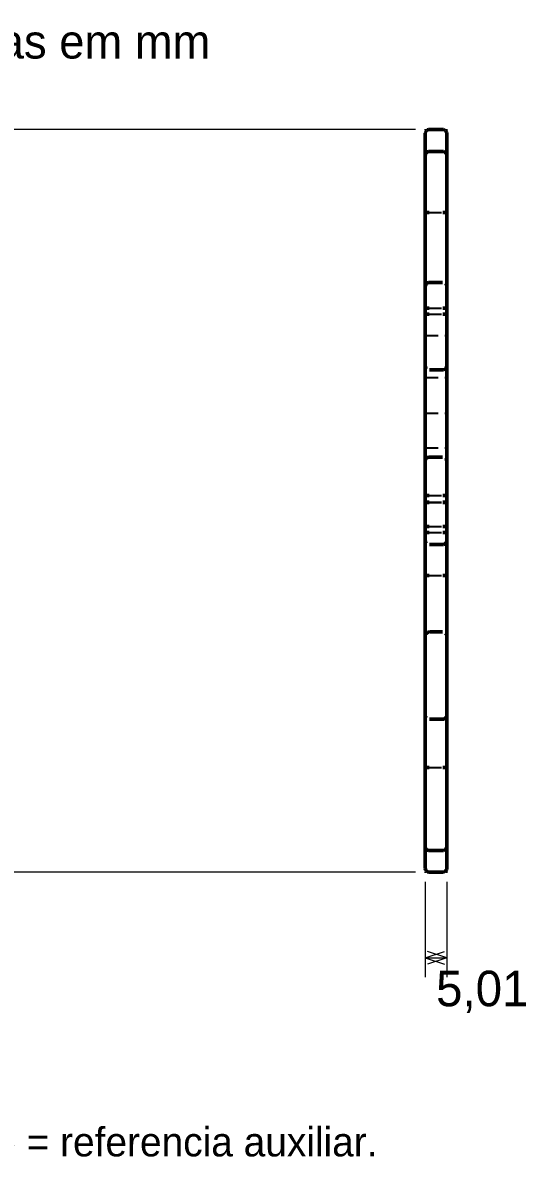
# Model space of a CAD drawing. Header units: millimetres. Extents: x 14 to 301, y 5 to 281.
# Drawn here: x 186.3 to 301.5, y 5 to 266.5 of the extents above; entities that cross this region are included whole.
import ezdxf

# ---------------------------------------------------------------- set-up
doc = ezdxf.new("R2010")
doc.units = ezdxf.units.MM
doc.linetypes.add('DOTTED', pattern=[1, 0, -1])
doc.linetypes.add('HIDDEN', pattern=[4.5, 3, -1.5])
for name, color, linetype, lineweight in [('HIDDEN', 8, 'HIDDEN', 25), ('REFERENCE', 8, 'DOTTED', 13), ('TEXT', 7, 'CONTINUOUS', 18), ('THIN', 7, 'CONTINUOUS', 18), ('VISIBLE', 7, 'CONTINUOUS', 50)]:
    doc.layers.add(name, color=color, linetype=linetype, lineweight=lineweight)

msp = doc.modelspace()

# ---------------------------------------------------------------- linework, layer by layer
at = {"layer": 'HIDDEN'}
for p, q in [((278.5, 236.57), (278.42, 236.41)), ((278.5, 236.57), (278.42, 236.41)), ((278.5, 236.57), (278.42, 236.41)), ((278.5, 236.57), (278.42, 236.41)), ((278.6, 236.71), (278.5, 236.57)), ((278.6, 236.71), (278.5, 236.57)), ((278.6, 236.71), (278.5, 236.57)), ((278.6, 236.71), (278.5, 236.57)), ((278.72, 236.83), (278.6, 236.71)), ((278.72, 236.83), (278.6, 236.71)), ((278.72, 236.83), (278.6, 236.71)), ((278.72, 236.83), (278.6, 236.71)), ((279.36, 237.07), (279.19, 237.05)), ((279.36, 237.07), (279.19, 237.05)), ((279.36, 237.07), (279.19, 237.05)), ((279.36, 237.07), (282.36, 237.07)), ((279.36, 237.07), (282.36, 237.07)), ((279.36, 237.07), (282.36, 237.07)), ((279.36, 237.07), (282.36, 237.07)), ((279.36, 237.07), (282.36, 237.07)), ((279.36, 237.07), (282.36, 237.07)), ((279.36, 237.07), (282.36, 237.07)), ((282.54, 237.05), (282.36, 237.07)), ((282.54, 237.05), (282.36, 237.07)), ((282.54, 237.05), (282.36, 237.07)), ((283.01, 236.83), (283.13, 236.71)), ((283.01, 236.83), (283.13, 236.71)), ((283.01, 236.83), (283.13, 236.71)), ((283.01, 236.83), (283.13, 236.71)), ((283.13, 236.71), (283.23, 236.57)), ((283.13, 236.71), (283.23, 236.57)), ((283.13, 236.71), (283.23, 236.57)), ((283.13, 236.71), (283.23, 236.57)), ((283.23, 236.57), (283.3, 236.41)), ((283.23, 236.57), (283.3, 236.41)), ((283.23, 236.57), (283.3, 236.41)), ((283.23, 236.57), (283.3, 236.41)), ((283.36, 208.4), (283.36, 227.36)), ((283.37, 86.81), (283.37, 227.36)), ((278.36, 223.08), (278.36, 213.62)), ((279.08, 223.08), (282.66, 223.08)), ((283.37, 223.08), (283.37, 210.5)), ((278.36, 213.62), (278.36, 208.69)), ((283.37, 210.5), (283.37, 199.81)), ((278.36, 208.69), (278.36, 208.15)), ((278.36, 208.15), (278.36, 204.21)), ((278.6, 206.71), (278.5, 206.57)), ((278.72, 206.83), (278.6, 206.71)), ((279.36, 207.07), (282.36, 207.07)), ((283.01, 206.83), (283.13, 206.71)), ((283.13, 206.71), (283.23, 206.57)), ((283.36, 189.49), (283.36, 208.4)), ((278.37, 204.1), (278.37, 200.87)), ((278.5, 206.57), (278.42, 206.41)), ((283.23, 206.57), (283.3, 206.41)), ((278.37, 198.15), (278.37, 201.17)), ((278.37, 200.87), (278.37, 199.81)), ((279.09, 201.17), (282.66, 201.17)), ((279.09, 199.81), (282.66, 199.81)), ((283.37, 188.2), (283.37, 201.17)), ((278.37, 197.14), (278.37, 198.15)), ((278.37, 196.24), (278.37, 197.14)), ((278.37, 190.63), (278.37, 196.24)), ((278.36, 194.9), (283.37, 194.9)), ((278.37, 186.34), (278.37, 190.63)), ((283.36, 178.15), (283.36, 189.49)), ((278.37, 179.23), (278.37, 186.34)), ((278.5, 187.57), (278.42, 187.72)), ((278.6, 187.42), (278.5, 187.57)), ((278.72, 187.3), (278.6, 187.42)), ((279.36, 187.07), (282.36, 187.07)), ((283.01, 187.3), (283.13, 187.42)), ((283.13, 187.42), (283.23, 187.57)), ((283.23, 187.57), (283.3, 187.72)), ((283.37, 177.17), (283.37, 188.2)), ((278.36, 185.28), (283.37, 185.28)), ((278.36, 177.17), (278.36, 179.12)), ((283.36, 164.28), (283.36, 178.15)), ((278.36, 177.17), (283.37, 177.17)), ((278.36, 177.17), (278.36, 169.06)), ((283.37, 177.17), (283.37, 162.39)), ((278.36, 169.23), (283.37, 169.23)), ((278.36, 169.06), (278.36, 160.27)), ((278.5, 166.57), (278.42, 166.41)), ((278.6, 166.71), (278.5, 166.57)), ((278.72, 166.83), (278.6, 166.71)), ((279.36, 167.07), (282.36, 167.07)), ((283.01, 166.83), (283.13, 166.71)), ((283.13, 166.71), (283.23, 166.57)), ((283.23, 166.57), (283.3, 166.41)), ((283.36, 152.93), (283.36, 164.28)), ((283.37, 162.39), (283.37, 152.84)), ((278.36, 160.27), (278.36, 149.83)), ((278.36, 151.4), (278.36, 158.27)), ((279.08, 158.27), (282.66, 158.27)), ((283.37, 148.41), (283.37, 158.27)), ((278.37, 155.13), (278.37, 155.01)), ((278.37, 155.01), (278.37, 154.88)), ((278.37, 154.74), (278.37, 154.6)), ((278.37, 154.59), (278.37, 154.46)), ((278.37, 154.33), (278.37, 154.2)), ((279.08, 156.71), (282.66, 156.71)), ((279.09, 156.79), (282.66, 156.79)), ((283.37, 155.01), (283.37, 154.89)), ((283.37, 154.72), (283.37, 154.6)), ((283.37, 154.6), (283.37, 154.48)), ((283.37, 154.31), (283.37, 154.2)), ((278.36, 153.68), (278.36, 153.38)), ((278.36, 153.38), (278.36, 153.23)), ((278.36, 153.23), (278.36, 153.05)), ((278.36, 153.05), (278.36, 152.71)), ((278.36, 152.71), (278.36, 152.34)), ((278.36, 152.34), (278.36, 152.15)), ((278.36, 152.15), (278.36, 151.93)), ((278.36, 151.93), (278.36, 151.53)), ((278.37, 154.2), (278.37, 154.09)), ((278.37, 153.86), (278.37, 153.74)), ((278.37, 153.39), (278.37, 153.25)), ((278.37, 153.25), (278.37, 153.1)), ((278.37, 152.93), (278.37, 152.77)), ((278.37, 152.77), (278.37, 152.61)), ((278.37, 152.49), (278.37, 152.37)), ((278.37, 152.28), (278.37, 152.12)), ((278.37, 151.95), (278.37, 151.8)), ((283.36, 139.06), (283.36, 152.93)), ((283.37, 153.68), (283.37, 153.42)), ((283.37, 153.68), (283.37, 153.56)), ((283.37, 153.42), (283.37, 153.23)), ((283.37, 153.37), (283.37, 153.25)), ((283.37, 153.25), (283.37, 153.12)), ((283.37, 153.23), (283.37, 153.01)), ((283.37, 153.01), (283.37, 152.71)), ((283.37, 152.91), (283.37, 152.77)), ((283.37, 152.84), (283.37, 149.83)), ((283.37, 152.77), (283.37, 152.63)), ((283.37, 152.71), (283.37, 152.39)), ((283.37, 152.53), (283.37, 152.39)), ((283.37, 152.39), (283.37, 152.15)), ((283.37, 152.28), (283.37, 152.14)), ((283.37, 152.15), (283.37, 151.88)), ((283.37, 151.93), (283.37, 151.8)), ((283.37, 151.88), (283.37, 151.53)), ((278.36, 151.53), (278.36, 151.31)), ((278.36, 146.99), (278.36, 151.4)), ((278.36, 151.31), (278.36, 150.88)), ((278.36, 150.88), (278.36, 150.44)), ((278.36, 150.44), (278.36, 150.21)), ((278.36, 150.21), (278.36, 149.76)), ((278.36, 149.76), (278.36, 149.52)), ((278.36, 149.52), (278.36, 149.28)), ((278.36, 149.28), (278.36, 148.82)), ((279.08, 149.83), (282.66, 149.83)), ((279.09, 151.21), (282.66, 151.21)), ((283.37, 151.53), (283.37, 151.25)), ((283.37, 151.25), (283.37, 150.88)), ((283.37, 150.88), (283.37, 150.5)), ((283.37, 150.5), (283.37, 150.21)), ((283.37, 150.21), (283.37, 149.82)), ((283.37, 149.82), (283.37, 149.52)), ((283.37, 149.52), (283.37, 149.22)), ((283.37, 149.22), (283.37, 148.82)), ((278.36, 148.82), (278.36, 148.58)), ((278.36, 148.58), (278.36, 148.14)), ((278.36, 148.13), (278.36, 147.89)), ((278.36, 147.89), (278.36, 147.45)), ((278.36, 147.45), (278.36, 147.21)), ((278.36, 147.21), (278.36, 147.08)), ((278.36, 143.85), (278.36, 146.99)), ((278.36, 146.94), (278.36, 146.68)), ((278.36, 146.68), (278.36, 146.54)), ((278.36, 146.54), (278.36, 146.27)), ((278.5, 147.57), (278.42, 147.72)), ((278.6, 147.42), (278.5, 147.57)), ((278.72, 147.3), (278.6, 147.42)), ((279.36, 147.07), (282.36, 147.07)), ((283.01, 147.3), (283.13, 147.42)), ((283.13, 147.42), (283.23, 147.57)), ((283.23, 147.57), (283.3, 147.72)), ((283.37, 148.82), (283.37, 148.52)), ((283.37, 148.52), (283.37, 148.13)), ((283.37, 140.02), (283.37, 148.41)), ((283.37, 148.13), (283.37, 147.83)), ((283.37, 147.83), (283.37, 147.45)), ((283.37, 147.45), (283.37, 147.24)), ((283.37, 147.24), (283.37, 147.08)), ((283.37, 147.08), (283.37, 146.91)), ((283.37, 146.91), (283.37, 146.68)), ((283.37, 146.68), (283.37, 146.51)), ((283.37, 146.51), (283.37, 146.27)), ((278.36, 146.27), (278.36, 146.12)), ((278.36, 146.12), (278.36, 145.85)), ((278.36, 145.85), (278.36, 145.72)), ((278.36, 145.7), (278.36, 145.43)), ((278.36, 145.43), (278.36, 145.16)), ((278.36, 145.16), (278.36, 145.01)), ((278.36, 145.01), (278.36, 144.88)), ((278.36, 144.88), (278.36, 144.62)), ((278.36, 144.62), (278.36, 144.49)), ((278.36, 144.49), (278.36, 144.26)), ((278.36, 144.26), (278.36, 144.14)), ((278.36, 144.14), (278.36, 143.93)), ((278.36, 143.83), (278.36, 143.64)), ((283.37, 146.27), (283.37, 146.09)), ((283.37, 146.09), (283.37, 145.85)), ((283.37, 145.85), (283.37, 145.67)), ((283.37, 145.67), (283.37, 145.43)), ((283.37, 145.43), (283.37, 145.19)), ((283.37, 145.19), (283.37, 145.01)), ((283.37, 145.01), (283.37, 144.84)), ((283.37, 144.84), (283.37, 144.62)), ((283.37, 144.62), (283.37, 144.46)), ((283.37, 144.46), (283.37, 144.26)), ((283.37, 144.26), (283.37, 144.11)), ((283.37, 144.11), (283.37, 143.93)), ((283.37, 143.93), (283.37, 143.8)), ((278.36, 143.11), (278.36, 142.51)), ((278.36, 142.51), (278.36, 142.2)), ((278.36, 142.2), (278.36, 141.87)), ((278.36, 141.87), (278.36, 141.23)), ((278.36, 141.23), (278.36, 140.88)), ((278.37, 143.15), (278.37, 143.76)), ((278.37, 140.02), (278.37, 143.15)), ((283.37, 143.8), (283.37, 143.64)), ((283.37, 143.11), (283.37, 142.59)), ((283.37, 142.59), (283.37, 142.2)), ((283.37, 142.2), (283.37, 141.78)), ((283.37, 141.78), (283.37, 141.23)), ((283.37, 141.23), (283.37, 140.79)), ((278.36, 140.88), (278.36, 140.21)), ((278.36, 140.21), (278.36, 139.52)), ((278.36, 139.52), (278.36, 139.15)), ((278.36, 139.15), (278.36, 138.44)), ((279.09, 140.02), (282.66, 140.02)), ((283.36, 116.82), (283.36, 139.06)), ((283.37, 140.79), (283.37, 140.21)), ((283.37, 140.21), (283.37, 139.61)), ((283.37, 139.61), (283.37, 139.15)), ((283.37, 139.15), (283.37, 138.53)), ((278.36, 138.44), (278.36, 138.06)), ((278.36, 137.35), (278.36, 138.06)), ((278.36, 136.97), (278.36, 137.35)), ((278.36, 136.59), (278.36, 136.97)), ((278.36, 135.87), (278.36, 136.59)), ((283.37, 138.53), (283.37, 138.06)), ((283.37, 137.44), (283.37, 138.06)), ((283.37, 136.97), (283.37, 137.44)), ((283.37, 136.49), (283.37, 136.97)), ((283.37, 135.87), (283.37, 136.49)), ((278.36, 135.16), (278.36, 135.87)), ((278.36, 134.79), (278.36, 135.16)), ((278.36, 134.43), (278.36, 134.79)), ((278.36, 133.74), (278.36, 134.36)), ((278.36, 133.39), (278.36, 133.74)), ((278.36, 132.73), (278.36, 133.39)), ((283.37, 135.26), (283.37, 135.87)), ((283.37, 134.79), (283.37, 135.26)), ((283.37, 134.34), (283.37, 134.79)), ((283.37, 133.74), (283.37, 134.34)), ((283.37, 133.3), (283.37, 133.74)), ((278.36, 132.45), (278.36, 132.73)), ((278.36, 131.92), (278.36, 132.45)), ((278.36, 131.65), (278.36, 131.92)), ((278.36, 131.13), (278.36, 131.65)), ((278.36, 130.87), (278.36, 131.13)), ((278.36, 130.37), (278.36, 130.87)), ((283.37, 132.73), (283.37, 133.3)), ((283.37, 132.38), (283.37, 132.73)), ((283.37, 131.92), (283.37, 132.38)), ((283.37, 131.58), (283.37, 131.92)), ((283.37, 131.13), (283.37, 131.58)), ((283.37, 130.8), (283.37, 131.13)), ((283.37, 130.37), (283.37, 130.8)), ((278.36, 130.11), (278.36, 130.37)), ((278.36, 129.63), (278.36, 130.11)), ((278.36, 129.15), (278.36, 129.63)), ((278.36, 128.9), (278.36, 129.15)), ((278.36, 128.65), (278.36, 128.9)), ((278.36, 128.18), (278.36, 128.65)), ((278.36, 127.93), (278.36, 128.18)), ((283.37, 130.05), (283.37, 130.37)), ((283.37, 129.63), (283.37, 130.05)), ((283.37, 129.21), (283.37, 129.63)), ((283.37, 128.9), (283.37, 129.21)), ((283.37, 128.59), (283.37, 128.9)), ((283.37, 128.18), (283.37, 128.59)), ((283.37, 127.87), (283.37, 128.18)), ((278.36, 127.68), (278.36, 127.93)), ((278.36, 127.53), (278.36, 127.66)), ((278.36, 127.26), (278.36, 127.46)), ((278.36, 126.96), (278.36, 127.22)), ((278.36, 126.75), (278.36, 126.96)), ((278.36, 126.46), (278.36, 126.75)), ((278.36, 126.28), (278.36, 126.46)), ((278.36, 126.03), (278.36, 126.28)), ((278.36, 125.78), (278.36, 126.03)), ((278.36, 125.56), (278.36, 125.78)), ((278.36, 125.31), (278.36, 125.56)), ((278.5, 126.57), (278.42, 126.41)), ((278.6, 126.71), (278.5, 126.57)), ((278.72, 126.83), (278.6, 126.71)), ((279.36, 127.07), (282.36, 127.07)), ((283.01, 126.83), (283.13, 126.71)), ((283.13, 126.71), (283.23, 126.57)), ((283.23, 126.57), (283.3, 126.41)), ((283.37, 127.46), (283.37, 127.87)), ((283.37, 127.16), (283.37, 127.46)), ((283.37, 126.75), (283.37, 127.16)), ((283.37, 126.34), (283.37, 126.75)), ((283.37, 126.03), (283.37, 126.34)), ((283.37, 125.62), (283.37, 126.03)), ((283.37, 125.31), (283.37, 125.62)), ((278.36, 125.02), (278.36, 125.21)), ((278.36, 124.68), (278.36, 124.9)), ((278.36, 124.53), (278.36, 124.68)), ((278.36, 124.25), (278.36, 124.53)), ((278.36, 124.06), (278.36, 124.25)), ((278.36, 123.94), (278.36, 124.06)), ((278.37, 123.48), (278.37, 123.71)), ((278.37, 123.29), (278.37, 123.48)), ((278.37, 123.05), (278.37, 123.29)), ((278.37, 122.76), (278.37, 123.05)), ((283.37, 125.19), (283.37, 125.31)), ((283.37, 125.02), (283.37, 125.19)), ((283.37, 124.87), (283.37, 125.02)), ((283.37, 124.68), (283.37, 124.87)), ((283.37, 124.49), (283.37, 124.68)), ((283.37, 124.25), (283.37, 124.49)), ((283.37, 124.02), (283.37, 124.25)), ((283.37, 123.71), (283.37, 124.02)), ((283.37, 123.43), (283.37, 123.71)), ((283.37, 123.05), (283.37, 123.43)), ((283.37, 122.69), (283.37, 123.05)), ((278.37, 122.22), (278.37, 122.76)), ((278.37, 121.87), (278.37, 122.22)), ((278.37, 121.72), (278.37, 121.87)), ((278.37, 121.21), (278.37, 121.72)), ((278.37, 120.78), (278.37, 121.21)), ((278.37, 120.46), (278.37, 120.78)), ((278.37, 119.99), (278.37, 120.46)), ((283.37, 122.22), (283.37, 122.69)), ((283.37, 121.78), (283.37, 122.22)), ((283.37, 121.21), (283.37, 121.78)), ((283.37, 120.68), (283.37, 121.21)), ((283.37, 119.99), (283.37, 120.68)), ((278.37, 119.48), (278.37, 119.99)), ((278.37, 118.58), (278.37, 119.42)), ((278.37, 117.93), (278.37, 118.52)), ((278.37, 117.12), (278.37, 117.88)), ((283.37, 119.36), (283.37, 119.99)), ((283.37, 118.52), (283.37, 119.36)), ((283.37, 117.78), (283.37, 118.52)), ((283.37, 116.8), (283.37, 117.78)), ((278.37, 116.8), (278.37, 117.12)), ((278.37, 116.46), (278.37, 116.8)), ((278.37, 115.46), (278.37, 116.46)), ((278.37, 112.94), (278.37, 115.46)), ((283.36, 112.1), (283.36, 116.82)), ((283.37, 115.14), (283.37, 116.8)), ((283.37, 112.94), (283.37, 115.14)), ((278.37, 111.73), (278.37, 112.94)), ((283.37, 111.44), (283.37, 112.94)), ((278.37, 110.68), (278.37, 111.73)), ((278.37, 109.46), (278.37, 110.68)), ((283.36, 99.34), (283.36, 112.1)), ((283.37, 109.46), (283.37, 111.44)), ((278.37, 108.39), (278.37, 109.46)), ((278.37, 106.36), (278.37, 108.39)), ((278.5, 107.57), (278.42, 107.72)), ((278.6, 107.42), (278.5, 107.57)), ((278.72, 107.3), (278.6, 107.42)), ((283.01, 107.3), (283.13, 107.42)), ((283.13, 107.42), (283.23, 107.57)), ((283.23, 107.57), (283.3, 107.72)), ((283.37, 108.12), (283.37, 109.46)), ((283.37, 107.64), (283.37, 108.12)), ((283.37, 106.36), (283.37, 107.64)), ((278.37, 105.81), (278.37, 106.36)), ((278.37, 105.43), (278.37, 105.81)), ((278.37, 104.96), (278.37, 105.4)), ((278.37, 104.47), (278.37, 104.96)), ((279.36, 107.07), (282.36, 107.07)), ((283.37, 105.2), (283.37, 106.36)), ((283.37, 103.66), (283.37, 105.2)), ((278.37, 103.93), (278.37, 104.47)), ((278.37, 103.66), (278.37, 103.93)), ((278.37, 103.45), (278.37, 103.66)), ((278.37, 103.14), (278.37, 103.45)), ((278.37, 102.86), (278.37, 103.14)), ((278.37, 102.48), (278.37, 102.86)), ((278.37, 101.73), (278.37, 102.48)), ((283.37, 102.67), (283.37, 103.66)), ((283.37, 101.36), (283.37, 102.67)), ((278.36, 99.46), (278.36, 100.04)), ((278.36, 98.94), (278.36, 99.46)), ((278.37, 101.36), (278.37, 101.73)), ((278.37, 100.87), (278.37, 101.36)), ((278.37, 100.7), (278.37, 100.87)), ((278.37, 100.17), (278.37, 100.7)), ((283.37, 100.54), (283.37, 101.36)), ((283.37, 99.46), (283.37, 100.54)), ((283.37, 98.81), (283.37, 99.46)), ((278.36, 97.96), (278.36, 98.94)), ((278.36, 97.59), (278.36, 97.96)), ((278.36, 96.89), (278.36, 97.59)), ((278.36, 96.67), (278.36, 96.89)), ((283.36, 87.11), (283.36, 99.34)), ((283.37, 97.96), (283.37, 98.81)), ((283.37, 97.5), (283.37, 97.96)), ((283.37, 96.89), (283.37, 97.5)), ((283.37, 96.61), (283.37, 96.89)), ((278.36, 96.24), (278.36, 96.67)), ((278.36, 96.02), (278.36, 96.16)), ((279.08, 96.02), (282.66, 96.02)), ((283.37, 96.24), (283.37, 96.61)), ((283.37, 96.02), (283.37, 96.14)), ((283.36, 86.81), (283.36, 87.11)), ((278.5, 77.57), (278.42, 77.72)), ((278.5, 77.57), (278.42, 77.72)), ((278.5, 77.57), (278.42, 77.72)), ((278.5, 77.57), (278.42, 77.72)), ((278.6, 77.42), (278.5, 77.57)), ((278.6, 77.42), (278.5, 77.57)), ((278.6, 77.42), (278.5, 77.57)), ((278.6, 77.42), (278.5, 77.57)), ((278.72, 77.3), (278.6, 77.42)), ((278.72, 77.3), (278.6, 77.42)), ((278.72, 77.3), (278.6, 77.42)), ((278.72, 77.3), (278.6, 77.42)), ((279.19, 77.08), (279.36, 77.07)), ((279.19, 77.08), (279.36, 77.07)), ((279.19, 77.08), (279.36, 77.07)), ((279.36, 77.07), (282.36, 77.07)), ((279.36, 77.07), (282.36, 77.07)), ((279.36, 77.07), (282.36, 77.07)), ((279.36, 77.07), (282.36, 77.07)), ((279.36, 77.07), (282.36, 77.07)), ((279.36, 77.07), (282.36, 77.07)), ((279.36, 77.07), (282.36, 77.07)), ((282.36, 77.07), (282.54, 77.08)), ((282.36, 77.07), (282.54, 77.08)), ((282.36, 77.07), (282.54, 77.08)), ((283.01, 77.3), (283.13, 77.42)), ((283.01, 77.3), (283.13, 77.42)), ((283.01, 77.3), (283.13, 77.42)), ((283.01, 77.3), (283.13, 77.42)), ((283.13, 77.42), (283.23, 77.57)), ((283.13, 77.42), (283.23, 77.57)), ((283.13, 77.42), (283.23, 77.57)), ((283.13, 77.42), (283.23, 77.57)), ((283.23, 77.57), (283.3, 77.72)), ((283.23, 77.57), (283.3, 77.72)), ((283.23, 77.57), (283.3, 77.72)), ((283.23, 77.57), (283.3, 77.72))]:
    msp.add_line(p, q, dxfattribs=at)
at = {"layer": 'REFERENCE'}
for p, q in [((278.36, 242.07), (283.37, 242.07)), ((278.36, 72.07), (278.36, 242.07)), ((283.37, 242.07), (283.37, 72.07)), ((283.37, 72.07), (278.36, 72.07))]:
    msp.add_line(p, q, dxfattribs=at)
at = {"layer": 'THIN'}
for p, q in [((276.15, 242.07), (57.28, 242.07)), ((276.15, 72.07), (57.28, 72.07)), ((278.36, 69.85), (278.36, 48.04)), ((283.37, 69.85), (283.37, 48.04)), ((278.36, 52.48), (282.8, 53.96)), ((278.36, 52.48), (283.37, 52.48)), ((278.36, 52.48), (282.8, 51)), ((283.37, 52.48), (278.94, 53.96)), ((283.37, 52.48), (278.94, 51))]:
    msp.add_line(p, q, dxfattribs=at)
at = {"layer": 'VISIBLE'}
for p, q in [((278.36, 241.07), (278.38, 241.24)), ((278.36, 241.07), (278.38, 241.24)), ((278.36, 241.07), (278.38, 241.24)), ((278.36, 241.07), (278.38, 241.24)), ((278.36, 236.07), (278.36, 241.07)), ((278.36, 236.07), (278.36, 241.07)), ((278.36, 236.07), (278.36, 241.07)), ((278.36, 236.07), (278.36, 241.07)), ((278.38, 241.24), (278.42, 241.41)), ((278.38, 241.24), (278.42, 241.41)), ((278.38, 241.24), (278.42, 241.41)), ((278.38, 241.24), (278.42, 241.41)), ((278.42, 241.41), (278.5, 241.57)), ((278.42, 241.41), (278.5, 241.57)), ((278.42, 241.41), (278.5, 241.57)), ((278.42, 241.41), (278.5, 241.57)), ((278.5, 241.57), (278.6, 241.71)), ((278.5, 241.57), (278.6, 241.71)), ((278.5, 241.57), (278.6, 241.71)), ((278.5, 241.57), (278.6, 241.71)), ((278.6, 241.71), (278.72, 241.83)), ((278.6, 241.71), (278.72, 241.83)), ((278.6, 241.71), (278.72, 241.83)), ((278.6, 241.71), (278.72, 241.83)), ((278.72, 241.83), (278.86, 241.93)), ((278.72, 241.83), (278.86, 241.93)), ((278.72, 241.83), (278.86, 241.93)), ((278.72, 241.83), (278.86, 241.93)), ((278.86, 241.93), (279.02, 242)), ((278.86, 241.93), (279.02, 242)), ((278.86, 241.93), (279.02, 242)), ((278.86, 241.93), (279.02, 242)), ((279.02, 242), (279.19, 242.05)), ((279.02, 242), (279.19, 242.05)), ((279.02, 242), (279.19, 242.05)), ((279.02, 242), (279.19, 242.05)), ((279.19, 242.05), (279.36, 242.07)), ((279.19, 242.05), (279.36, 242.07)), ((279.19, 242.05), (279.36, 242.07)), ((279.19, 242.05), (279.36, 242.07)), ((279.36, 242.07), (282.36, 242.07)), ((279.36, 242.07), (282.36, 242.07)), ((279.36, 242.07), (282.36, 242.07)), ((279.36, 242.07), (282.36, 242.07)), ((282.36, 242.07), (282.54, 242.05)), ((282.36, 242.07), (282.54, 242.05)), ((282.36, 242.07), (282.54, 242.05)), ((282.36, 242.07), (282.54, 242.05)), ((282.54, 242.05), (282.71, 242)), ((282.54, 242.05), (282.71, 242)), ((282.54, 242.05), (282.71, 242)), ((282.54, 242.05), (282.71, 242)), ((282.71, 242), (282.86, 241.93)), ((282.71, 242), (282.86, 241.93)), ((282.71, 242), (282.86, 241.93)), ((282.71, 242), (282.86, 241.93)), ((282.86, 241.93), (283.01, 241.83)), ((282.86, 241.93), (283.01, 241.83)), ((282.86, 241.93), (283.01, 241.83)), ((282.86, 241.93), (283.01, 241.83)), ((283.01, 241.83), (283.13, 241.71)), ((283.01, 241.83), (283.13, 241.71)), ((283.01, 241.83), (283.13, 241.71)), ((283.01, 241.83), (283.13, 241.71)), ((283.13, 241.71), (283.23, 241.57)), ((283.13, 241.71), (283.23, 241.57)), ((283.13, 241.71), (283.23, 241.57)), ((283.13, 241.71), (283.23, 241.57)), ((283.23, 241.57), (283.3, 241.41)), ((283.23, 241.57), (283.3, 241.41)), ((283.23, 241.57), (283.3, 241.41)), ((283.23, 241.57), (283.3, 241.41)), ((283.3, 241.41), (283.35, 241.24)), ((283.3, 241.41), (283.35, 241.24)), ((283.3, 241.41), (283.35, 241.24)), ((283.3, 241.41), (283.35, 241.24)), ((283.35, 241.24), (283.36, 241.07)), ((283.35, 241.24), (283.36, 241.07)), ((283.35, 241.24), (283.36, 241.07)), ((283.35, 241.24), (283.36, 241.07)), ((283.36, 236.07), (283.36, 241.07)), ((283.36, 236.07), (283.36, 241.07)), ((283.36, 236.07), (283.36, 241.07)), ((283.36, 236.07), (283.36, 241.07)), ((278.36, 236.07), (278.38, 236.24)), ((278.36, 236.07), (278.38, 236.24)), ((278.36, 236.07), (278.38, 236.24)), ((278.36, 236.07), (278.38, 236.24)), ((278.36, 236.07), (278.38, 236.24)), ((278.36, 206.07), (278.36, 236.07)), ((278.38, 236.24), (278.42, 236.41)), ((278.38, 236.24), (278.42, 236.41)), ((278.38, 236.24), (278.42, 236.41)), ((278.38, 236.24), (278.42, 236.41)), ((278.38, 236.24), (278.42, 236.41)), ((278.42, 236.41), (278.5, 236.57)), ((278.42, 236.41), (278.5, 236.57)), ((278.42, 236.41), (278.5, 236.57)), ((278.42, 236.41), (278.5, 236.57)), ((278.42, 236.41), (278.5, 236.57)), ((278.5, 236.57), (278.6, 236.71)), ((278.5, 236.57), (278.6, 236.71)), ((278.5, 236.57), (278.6, 236.71)), ((278.5, 236.57), (278.6, 236.71)), ((278.5, 236.57), (278.6, 236.71)), ((278.6, 236.71), (278.72, 236.83)), ((278.6, 236.71), (278.72, 236.83)), ((278.6, 236.71), (278.72, 236.83)), ((278.6, 236.71), (278.72, 236.83)), ((278.6, 236.71), (278.72, 236.83)), ((278.86, 236.93), (278.72, 236.83)), ((278.86, 236.93), (278.72, 236.83)), ((278.86, 236.93), (278.72, 236.83)), ((278.86, 236.93), (278.72, 236.83)), ((278.72, 236.83), (278.86, 236.93)), ((279.02, 237), (278.86, 236.93)), ((279.02, 237), (278.86, 236.93)), ((279.02, 237), (278.86, 236.93)), ((278.86, 236.93), (279.02, 237)), ((279.02, 237), (278.86, 236.93)), ((279.19, 237.05), (279.02, 237)), ((279.19, 237.05), (279.02, 237)), ((279.19, 237.05), (279.02, 237)), ((279.19, 237.05), (279.02, 237)), ((279.02, 237), (279.19, 237.05)), ((279.36, 237.07), (279.19, 237.05)), ((279.36, 237.07), (279.19, 237.05)), ((279.36, 237.07), (279.19, 237.05)), ((279.36, 237.07), (279.19, 237.05)), ((279.19, 237.05), (279.36, 237.07)), ((279.36, 237.07), (282.36, 237.07)), ((279.36, 237.07), (282.36, 237.07)), ((282.54, 237.05), (282.36, 237.07)), ((282.54, 237.05), (282.36, 237.07)), ((282.54, 237.05), (282.36, 237.07)), ((282.71, 237), (282.54, 237.05)), ((282.71, 237), (282.54, 237.05)), ((282.71, 237), (282.54, 237.05)), ((282.86, 236.93), (282.71, 237)), ((282.86, 236.93), (282.71, 237)), ((282.86, 236.93), (282.71, 237)), ((283.01, 236.83), (282.86, 236.93)), ((283.01, 236.83), (282.86, 236.93)), ((283.01, 236.83), (282.86, 236.93)), ((283.13, 236.71), (283.01, 236.83)), ((283.13, 236.71), (283.01, 236.83)), ((283.13, 236.71), (283.01, 236.83)), ((283.13, 236.71), (283.01, 236.83)), ((283.01, 236.83), (283.13, 236.71)), ((283.23, 236.57), (283.13, 236.71)), ((283.23, 236.57), (283.13, 236.71)), ((283.23, 236.57), (283.13, 236.71)), ((283.23, 236.57), (283.13, 236.71)), ((283.13, 236.71), (283.23, 236.57)), ((283.3, 236.41), (283.23, 236.57)), ((283.3, 236.41), (283.23, 236.57)), ((283.3, 236.41), (283.23, 236.57)), ((283.3, 236.41), (283.23, 236.57)), ((283.23, 236.57), (283.3, 236.41)), ((283.35, 236.24), (283.3, 236.41)), ((283.35, 236.24), (283.3, 236.41)), ((283.35, 236.24), (283.3, 236.41)), ((283.35, 236.24), (283.3, 236.41)), ((283.3, 236.41), (283.35, 236.24)), ((283.36, 236.07), (283.35, 236.24)), ((283.36, 236.07), (283.35, 236.24)), ((283.36, 236.07), (283.35, 236.24)), ((283.36, 236.07), (283.35, 236.24)), ((283.35, 236.24), (283.36, 236.07)), ((283.36, 206.07), (283.36, 236.07)), ((283.36, 227.06), (283.36, 227.36)), ((283.36, 214.75), (283.36, 227.06)), ((283.37, 86.81), (283.37, 227.36)), ((278.36, 223.27), (278.37, 223.1)), ((278.36, 204.21), (278.36, 223.27)), ((278.36, 223.08), (279.32, 223.08)), ((278.36, 212.32), (278.36, 223.08)), ((278.37, 204.1), (278.37, 223.1)), ((282.42, 223.08), (283.37, 223.08)), ((283.37, 210.13), (283.37, 223.08)), ((283.36, 201.97), (283.36, 214.75)), ((278.36, 211.54), (278.36, 212.32)), ((278.36, 204.33), (278.36, 211.54)), ((283.37, 194.9), (283.37, 210.13)), ((278.5, 206.57), (278.6, 206.71)), ((278.5, 206.57), (278.6, 206.71)), ((278.6, 206.71), (278.72, 206.83)), ((278.6, 206.71), (278.72, 206.83)), ((278.86, 206.93), (278.72, 206.83)), ((278.72, 206.83), (278.86, 206.93)), ((279.02, 207), (278.86, 206.93)), ((278.86, 206.93), (279.02, 207)), ((279.19, 207.05), (279.02, 207)), ((279.02, 207), (279.19, 207.05)), ((279.36, 207.07), (279.19, 207.05)), ((279.19, 207.05), (279.36, 207.07)), ((279.36, 207.07), (282.36, 207.07)), ((279.36, 207.07), (282.36, 207.07)), ((283.13, 206.71), (283.01, 206.83)), ((283.01, 206.83), (283.13, 206.71)), ((283.23, 206.57), (283.13, 206.71)), ((283.13, 206.71), (283.23, 206.57)), ((278.36, 206.07), (278.38, 206.24)), ((278.36, 206.07), (278.38, 206.24)), ((278.36, 188.07), (278.36, 206.07)), ((278.36, 202.7), (278.36, 204.33)), ((278.38, 206.24), (278.42, 206.41)), ((278.38, 206.24), (278.42, 206.41)), ((278.42, 206.41), (278.5, 206.57)), ((278.42, 206.41), (278.5, 206.57)), ((283.3, 206.41), (283.23, 206.57)), ((283.23, 206.57), (283.3, 206.41)), ((283.35, 206.24), (283.3, 206.41)), ((283.3, 206.41), (283.35, 206.24)), ((283.36, 206.07), (283.35, 206.24)), ((283.35, 206.24), (283.36, 206.07)), ((283.36, 188.07), (283.36, 206.07)), ((278.36, 194.9), (278.36, 202.7)), ((283.36, 195.85), (283.36, 201.97)), ((278.37, 201.17), (279.33, 201.17)), ((278.37, 200.65), (278.37, 201.17)), ((278.37, 199.81), (278.37, 200.65)), ((278.37, 199.81), (279.33, 199.81)), ((282.42, 201.17), (283.37, 201.17)), ((282.42, 199.81), (283.37, 199.81)), ((283.37, 200.54), (283.37, 201.17)), ((283.37, 199.81), (283.37, 200.54)), ((278.36, 191.23), (278.36, 194.9)), ((283.36, 177.42), (283.36, 195.85)), ((283.37, 190.48), (283.37, 194.9)), ((278.36, 187.61), (278.36, 191.23)), ((283.37, 185.28), (283.37, 190.48)), ((278.36, 166.07), (278.36, 188.07)), ((278.36, 188.07), (278.38, 187.89)), ((278.36, 188.07), (278.38, 187.89)), ((278.36, 185.84), (278.36, 187.61)), ((278.36, 185.28), (278.36, 185.84)), ((278.38, 187.89), (278.42, 187.72)), ((278.38, 187.89), (278.42, 187.72)), ((278.42, 187.72), (278.5, 187.57)), ((278.42, 187.72), (278.5, 187.57)), ((278.5, 187.57), (278.6, 187.42)), ((278.5, 187.57), (278.6, 187.42)), ((278.6, 187.42), (278.72, 187.3)), ((278.6, 187.42), (278.72, 187.3)), ((279.36, 187.07), (282.36, 187.07)), ((279.36, 187.07), (282.36, 187.07)), ((282.36, 187.07), (282.54, 187.08)), ((282.36, 187.07), (282.54, 187.08)), ((282.54, 187.08), (282.71, 187.13)), ((282.54, 187.08), (282.71, 187.13)), ((282.71, 187.13), (282.86, 187.2)), ((282.71, 187.13), (282.86, 187.2)), ((282.86, 187.2), (283.01, 187.3)), ((282.86, 187.2), (283.01, 187.3)), ((283.01, 187.3), (283.13, 187.42)), ((283.13, 187.42), (283.01, 187.3)), ((283.13, 187.42), (283.23, 187.57)), ((283.23, 187.57), (283.13, 187.42)), ((283.23, 187.57), (283.3, 187.72)), ((283.3, 187.72), (283.23, 187.57)), ((283.3, 187.72), (283.35, 187.89)), ((283.35, 187.89), (283.3, 187.72)), ((283.35, 187.89), (283.36, 188.07)), ((283.36, 188.07), (283.35, 187.89)), ((283.36, 166.07), (283.36, 188.07)), ((278.36, 185.28), (278.36, 183.41)), ((278.36, 183.41), (278.36, 179.32)), ((283.37, 185.28), (283.37, 177.91)), ((278.36, 179.32), (278.36, 179.15)), ((278.36, 179.15), (278.36, 171.61)), ((278.36, 179.12), (278.36, 170.88)), ((278.37, 179.23), (278.37, 171.04)), ((283.37, 177.91), (283.37, 169.23)), ((283.36, 174.41), (283.36, 177.42)), ((283.36, 172.49), (283.36, 174.41)), ((278.36, 171.61), (278.36, 169.23)), ((278.37, 171.04), (278.36, 170.88)), ((283.36, 162.57), (283.36, 172.49)), ((278.36, 169.23), (278.36, 162.71)), ((283.37, 169.23), (283.37, 155.81)), ((278.36, 166.07), (278.38, 166.24)), ((278.36, 166.07), (278.38, 166.24)), ((278.36, 148.07), (278.36, 166.07)), ((278.38, 166.24), (278.42, 166.41)), ((278.38, 166.24), (278.42, 166.41)), ((278.42, 166.41), (278.5, 166.57)), ((278.42, 166.41), (278.5, 166.57)), ((278.5, 166.57), (278.6, 166.71)), ((278.5, 166.57), (278.6, 166.71)), ((278.6, 166.71), (278.72, 166.83)), ((278.6, 166.71), (278.72, 166.83)), ((278.86, 166.93), (278.72, 166.83)), ((278.72, 166.83), (278.86, 166.93)), ((279.02, 167), (278.86, 166.93)), ((278.86, 166.93), (279.02, 167)), ((279.19, 167.05), (279.02, 167)), ((279.02, 167), (279.19, 167.05)), ((279.19, 167.05), (279.36, 167.07)), ((279.36, 167.07), (279.19, 167.05)), ((279.36, 167.07), (282.36, 167.07)), ((279.36, 167.07), (282.36, 167.07)), ((283.13, 166.71), (283.01, 166.83)), ((283.01, 166.83), (283.13, 166.71)), ((283.23, 166.57), (283.13, 166.71)), ((283.13, 166.71), (283.23, 166.57)), ((283.3, 166.41), (283.23, 166.57)), ((283.23, 166.57), (283.3, 166.41)), ((283.35, 166.24), (283.3, 166.41)), ((283.3, 166.41), (283.35, 166.24)), ((283.36, 166.07), (283.35, 166.24)), ((283.35, 166.24), (283.36, 166.07)), ((283.36, 148.07), (283.36, 166.07)), ((278.36, 162.71), (278.36, 158.08)), ((283.36, 158.17), (283.36, 162.57)), ((278.36, 161.23), (278.37, 160.89)), ((278.36, 101.07), (278.36, 161.23)), ((278.37, 119.26), (278.37, 160.89)), ((278.37, 158.5), (278.36, 158.62)), ((278.36, 158.33), (278.36, 158.57)), ((278.36, 157.99), (278.36, 158.33)), ((278.36, 158.27), (278.36, 155.05)), ((278.36, 158.27), (279.32, 158.27)), ((278.36, 158.08), (278.36, 157.14)), ((278.36, 157.46), (278.36, 157.99)), ((278.36, 156.77), (278.36, 157.46)), ((278.36, 157.14), (278.36, 149.42)), ((278.37, 158.21), (278.37, 158.37)), ((278.37, 157.87), (278.37, 158.1)), ((278.37, 157.71), (278.37, 157.87)), ((278.37, 157.35), (278.37, 157.71)), ((278.37, 157.14), (278.37, 157.35)), ((278.37, 156.66), (278.37, 157.14)), ((282.42, 158.27), (283.37, 158.27)), ((283.36, 148.12), (283.36, 158.17)), ((283.37, 158.27), (283.37, 154.4)), ((278.36, 156.45), (278.36, 156.77)), ((278.36, 156.71), (279.32, 156.71)), ((278.36, 156.07), (278.36, 156.45)), ((278.36, 155.57), (278.36, 156.07)), ((278.36, 155.25), (278.36, 155.57)), ((278.36, 155.27), (278.36, 155.4)), ((278.36, 155.05), (278.36, 149.83)), ((278.36, 154.85), (278.36, 154.99)), ((278.36, 154.71), (278.36, 154.85)), ((278.36, 154.49), (278.36, 154.63)), ((278.36, 154.23), (278.36, 154.35)), ((278.37, 156.79), (279.33, 156.79)), ((278.37, 156.35), (278.37, 156.57)), ((278.37, 155.62), (278.37, 156.23)), ((278.37, 155.48), (278.37, 155.62)), ((282.42, 156.79), (283.37, 156.79)), ((282.42, 156.71), (283.37, 156.71)), ((283.37, 155.81), (283.37, 140.02)), ((283.37, 155.07), (283.37, 155.19)), ((283.37, 154.85), (283.37, 154.98)), ((283.37, 154.73), (283.37, 154.85)), ((283.37, 154.51), (283.37, 154.63)), ((283.37, 154.4), (283.37, 150.89)), ((283.37, 154.21), (283.37, 154.33)), ((278.36, 153.11), (278.36, 153.23)), ((278.36, 152.59), (278.36, 152.89)), ((278.36, 152.43), (278.36, 152.59)), ((278.36, 152.26), (278.36, 152.43)), ((278.36, 152.06), (278.36, 152.26)), ((278.36, 151.94), (278.36, 152.06)), ((278.36, 151.75), (278.36, 151.94)), ((278.36, 151.41), (278.36, 151.75)), ((278.37, 154.02), (278.37, 154.14)), ((278.37, 153.27), (278.37, 153.4)), ((278.37, 153.03), (278.37, 153.19)), ((278.37, 152.86), (278.37, 153.03)), ((278.37, 152.59), (278.37, 152.77)), ((278.37, 152.22), (278.37, 152.4)), ((278.37, 151.98), (278.37, 152.13)), ((278.37, 151.71), (278.37, 151.87)), ((278.37, 151.58), (278.37, 151.71)), ((283.37, 153.27), (283.37, 153.39)), ((283.37, 153.03), (283.37, 153.17)), ((283.37, 152.89), (283.37, 153.03)), ((283.37, 152.89), (283.37, 153.01)), ((283.37, 152.63), (283.37, 152.89)), ((283.37, 152.77), (283.37, 152.89)), ((283.37, 152.62), (283.37, 152.77)), ((283.37, 152.43), (283.37, 152.63)), ((283.37, 152.5), (283.37, 152.62)), ((283.37, 152.38), (283.37, 152.5)), ((283.37, 152.22), (283.37, 152.43)), ((283.37, 152.22), (283.37, 152.38)), ((283.37, 151.94), (283.37, 152.22)), ((283.37, 152.11), (283.37, 152.22)), ((283.37, 151.96), (283.37, 152.11)), ((283.37, 151.71), (283.37, 151.94)), ((283.37, 151.71), (283.37, 151.85)), ((283.37, 151.41), (283.37, 151.71)), ((283.37, 151.6), (283.37, 151.71)), ((278.36, 151.21), (278.36, 151.41)), ((278.36, 150.85), (278.36, 151.19)), ((278.36, 150.54), (278.36, 150.85)), ((278.36, 150.28), (278.36, 150.48)), ((278.36, 150.07), (278.36, 150.28)), ((278.36, 149.7), (278.36, 150.07)), ((278.36, 149.83), (279.32, 149.83)), ((278.36, 149.49), (278.36, 149.69)), ((278.36, 149.1), (278.36, 149.49)), ((278.36, 149.42), (278.37, 149.28)), ((278.36, 148.95), (278.36, 149.1)), ((278.37, 151.21), (279.33, 151.21)), ((278.37, 149.21), (278.37, 140.02)), ((282.42, 151.21), (283.37, 151.21)), ((282.42, 149.83), (283.37, 149.83)), ((283.37, 151.17), (283.37, 151.41)), ((283.37, 150.85), (283.37, 151.17)), ((283.37, 150.89), (283.37, 149.83)), ((283.37, 150.52), (283.37, 150.85)), ((283.37, 150.28), (283.37, 150.52)), ((283.37, 150.03), (283.37, 150.28)), ((283.37, 149.69), (283.37, 150.03)), ((283.37, 149.44), (283.37, 149.69)), ((283.37, 149.1), (283.37, 149.44)), ((283.37, 148.85), (283.37, 149.1)), ((278.36, 148.52), (278.36, 148.9)), ((278.36, 148.32), (278.36, 148.52)), ((278.36, 147.95), (278.36, 148.29)), ((278.36, 148.07), (278.38, 147.89)), ((278.36, 148.07), (278.38, 147.89)), ((278.36, 126.07), (278.36, 148.07)), ((278.36, 147.74), (278.36, 147.95)), ((278.36, 147.59), (278.36, 147.74)), ((278.36, 147.4), (278.36, 147.59)), ((278.36, 147.29), (278.36, 147.4)), ((278.36, 147.08), (278.36, 147.27)), ((278.36, 146.8), (278.36, 146.96)), ((278.36, 146.51), (278.36, 146.69)), ((278.36, 146.34), (278.36, 146.51)), ((278.38, 147.89), (278.42, 147.72)), ((278.38, 147.89), (278.42, 147.72)), ((278.42, 147.72), (278.5, 147.57)), ((278.42, 147.72), (278.5, 147.57)), ((278.5, 147.57), (278.6, 147.42)), ((278.5, 147.57), (278.6, 147.42)), ((278.6, 147.42), (278.72, 147.3)), ((278.6, 147.42), (278.72, 147.3)), ((279.36, 147.07), (282.36, 147.07)), ((279.36, 147.07), (282.36, 147.07)), ((282.36, 147.07), (282.54, 147.08)), ((282.36, 147.07), (282.54, 147.08)), ((282.54, 147.08), (282.71, 147.13)), ((282.54, 147.08), (282.71, 147.13)), ((282.71, 147.13), (282.86, 147.2)), ((282.71, 147.13), (282.86, 147.2)), ((282.86, 147.2), (283.01, 147.3)), ((282.86, 147.2), (283.01, 147.3)), ((283.01, 147.3), (283.13, 147.42)), ((283.13, 147.42), (283.01, 147.3)), ((283.13, 147.42), (283.23, 147.57)), ((283.23, 147.57), (283.13, 147.42)), ((283.23, 147.57), (283.3, 147.72)), ((283.3, 147.72), (283.23, 147.57)), ((283.3, 147.72), (283.35, 147.89)), ((283.35, 147.89), (283.3, 147.72)), ((283.35, 147.89), (283.36, 148.07)), ((283.36, 148.07), (283.35, 147.89)), ((283.36, 147.57), (283.36, 148.12)), ((283.36, 126.07), (283.36, 148.07)), ((283.36, 146.9), (283.36, 147.57)), ((283.36, 146.1), (283.36, 146.9)), ((283.37, 148.52), (283.37, 148.85)), ((283.37, 148.28), (283.37, 148.52)), ((283.37, 147.95), (283.37, 148.28)), ((283.37, 147.64), (283.37, 147.95)), ((283.37, 147.4), (283.37, 147.64)), ((283.37, 147.26), (283.37, 147.4)), ((283.37, 147.08), (283.37, 147.26)), ((283.37, 146.95), (283.37, 147.08)), ((283.37, 146.78), (283.37, 146.95)), ((283.37, 146.66), (283.37, 146.78)), ((283.37, 146.51), (283.37, 146.66)), ((283.37, 146.36), (283.37, 146.51)), ((278.36, 146.11), (278.36, 146.26)), ((278.36, 145.91), (278.36, 146.04)), ((278.36, 144.37), (278.36, 144.48)), ((278.36, 143.86), (278.36, 144.04)), ((283.36, 145.74), (283.36, 146.1)), ((283.36, 144.67), (283.36, 145.74)), ((283.36, 143.45), (283.36, 144.67)), ((283.37, 146.13), (283.37, 146.26)), ((283.37, 144.02), (283.37, 144.14)), ((283.37, 143.86), (283.37, 144.02)), ((283.37, 143.74), (283.37, 143.86)), ((278.36, 143.58), (278.36, 143.77)), ((278.36, 143.39), (278.36, 143.58)), ((278.36, 143.09), (278.36, 143.29)), ((278.36, 142.67), (278.36, 142.88)), ((278.36, 142.46), (278.36, 142.67)), ((278.36, 142.34), (278.36, 142.46)), ((278.36, 142.22), (278.36, 142.34)), ((278.36, 142), (278.36, 142.22)), ((278.36, 141.87), (278.36, 142)), ((278.36, 141.63), (278.36, 141.87)), ((278.36, 141.5), (278.36, 141.63)), ((278.36, 141.25), (278.36, 141.5)), ((278.36, 141.11), (278.36, 141.25)), ((283.36, 142.07), (283.36, 143.45)), ((283.36, 140.55), (283.36, 142.07)), ((283.37, 143.58), (283.37, 143.74)), ((283.37, 143.41), (283.37, 143.58)), ((283.37, 143.29), (283.37, 143.41)), ((283.37, 143.12), (283.37, 143.29)), ((283.37, 142.99), (283.37, 143.12)), ((283.37, 142.85), (283.37, 142.99)), ((283.37, 142.67), (283.37, 142.85)), ((283.37, 142.48), (283.37, 142.67)), ((283.37, 142.34), (283.37, 142.48)), ((283.37, 142.19), (283.37, 142.34)), ((283.37, 142), (283.37, 142.19)), ((283.37, 141.84), (283.37, 142)), ((283.37, 141.63), (283.37, 141.84)), ((283.37, 141.47), (283.37, 141.63)), ((283.37, 141.25), (283.37, 141.47)), ((283.37, 141.07), (283.37, 141.25)), ((278.36, 140.84), (278.36, 141.11)), ((278.36, 140.68), (278.36, 140.84)), ((278.36, 140.38), (278.36, 140.68)), ((278.36, 140.17), (278.36, 140.38)), ((278.36, 139.79), (278.36, 140.17)), ((278.36, 139.55), (278.36, 139.79)), ((278.36, 139.11), (278.36, 139.55)), ((278.36, 138.86), (278.36, 139.04)), ((278.36, 138.37), (278.36, 138.86)), ((278.37, 140.02), (279.33, 140.02)), ((282.42, 140.02), (283.37, 140.02)), ((283.36, 138.9), (283.36, 140.55)), ((283.36, 138.41), (283.36, 138.9)), ((283.37, 140.84), (283.37, 141.07)), ((283.37, 140.64), (283.37, 140.84)), ((283.37, 140.38), (283.37, 140.64)), ((283.37, 140.12), (283.37, 140.38)), ((283.37, 139.79), (283.37, 140.12)), ((283.37, 139.5), (283.37, 139.79)), ((283.37, 139.11), (283.37, 139.5)), ((283.37, 138.79), (283.37, 139.11)), ((283.37, 138.37), (283.37, 138.79)), ((278.36, 138.11), (278.36, 138.37)), ((278.36, 137.61), (278.36, 138.11)), ((278.36, 137.61), (278.36, 137.34)), ((278.36, 137.34), (278.36, 136.84)), ((278.36, 136.84), (278.36, 136.59)), ((278.36, 136.59), (278.36, 136.11)), ((278.36, 136.11), (278.36, 135.87)), ((283.36, 136.82), (283.36, 138.41)), ((283.36, 135.29), (283.36, 136.82)), ((283.37, 138.04), (283.37, 138.37)), ((283.37, 137.61), (283.37, 138.04)), ((283.37, 137.61), (283.37, 137.28)), ((283.37, 137.28), (283.37, 136.84)), ((283.37, 136.84), (283.37, 136.53)), ((283.37, 136.53), (283.37, 136.11)), ((283.37, 136.11), (283.37, 135.82)), ((278.36, 135.87), (278.36, 135.43)), ((278.36, 135.43), (278.36, 135.05)), ((278.36, 135.05), (278.36, 134.85)), ((278.36, 134.85), (278.36, 134.55)), ((278.36, 134.55), (278.36, 134.38)), ((278.36, 134.38), (278.36, 133.93)), ((278.36, 133.93), (278.36, 133.31)), ((283.36, 133.86), (283.36, 135.29)), ((283.36, 132.61), (283.36, 133.86)), ((283.37, 135.82), (283.37, 135.43)), ((283.37, 135.43), (283.37, 135.1)), ((283.37, 135.1), (283.37, 134.85)), ((283.37, 134.85), (283.37, 134.58)), ((283.37, 134.58), (283.37, 134.38)), ((283.37, 134.38), (283.37, 133.82)), ((283.37, 133.82), (283.37, 133.07)), ((278.36, 133.31), (278.36, 133.07)), ((278.36, 133.07), (278.36, 132.63)), ((278.36, 132.63), (278.36, 131.8)), ((278.36, 131.8), (278.36, 131.38)), ((278.36, 131.38), (278.36, 130.59)), ((283.36, 132.05), (283.36, 132.61)), ((283.36, 131.25), (283.36, 132.05)), ((283.36, 130.68), (283.36, 131.25)), ((283.37, 133.07), (283.37, 132.52)), ((283.37, 132.52), (283.37, 131.8)), ((283.37, 131.8), (283.37, 131.28)), ((283.37, 131.28), (283.37, 130.59)), ((278.36, 130.59), (278.36, 130.19)), ((278.36, 130.19), (278.36, 129.43)), ((278.36, 129.43), (278.36, 129.04)), ((278.36, 129.04), (278.36, 128.3)), ((278.36, 128.3), (278.36, 127.59)), ((283.36, 130.35), (283.36, 130.68)), ((283.36, 117.92), (283.36, 130.27)), ((283.37, 130.59), (283.37, 130.09)), ((283.37, 130.09), (283.37, 129.43)), ((283.37, 129.43), (283.37, 128.94)), ((283.37, 128.94), (283.37, 128.3)), ((283.37, 128.3), (283.37, 127.69)), ((278.36, 127.59), (278.36, 127.22)), ((278.36, 127.22), (278.36, 126.85)), ((278.36, 126.85), (278.36, 126.16)), ((278.36, 126.07), (278.38, 126.24)), ((278.36, 126.07), (278.38, 126.24)), ((278.36, 126.16), (278.36, 125.8)), ((278.36, 108.07), (278.36, 126.07)), ((278.36, 125.8), (278.36, 125.63)), ((278.36, 125.63), (278.36, 125.13)), ((278.38, 126.24), (278.42, 126.41)), ((278.38, 126.24), (278.42, 126.41)), ((278.42, 126.41), (278.5, 126.57)), ((278.42, 126.41), (278.5, 126.57)), ((278.5, 126.57), (278.6, 126.71)), ((278.5, 126.57), (278.6, 126.71)), ((278.6, 126.71), (278.72, 126.83)), ((278.6, 126.71), (278.72, 126.83)), ((278.86, 126.93), (278.72, 126.83)), ((278.72, 126.83), (278.86, 126.93)), ((279.02, 127), (278.86, 126.93)), ((278.86, 126.93), (279.02, 127)), ((279.19, 127.05), (279.02, 127)), ((279.02, 127), (279.19, 127.05)), ((279.19, 127.05), (279.36, 127.07)), ((279.36, 127.07), (279.19, 127.05)), ((279.36, 127.07), (282.36, 127.07)), ((279.36, 127.07), (282.36, 127.07)), ((283.13, 126.71), (283.01, 126.83)), ((283.01, 126.83), (283.13, 126.71)), ((283.23, 126.57), (283.13, 126.71)), ((283.13, 126.71), (283.23, 126.57)), ((283.3, 126.41), (283.23, 126.57)), ((283.23, 126.57), (283.3, 126.41)), ((283.35, 126.24), (283.3, 126.41)), ((283.3, 126.41), (283.35, 126.24)), ((283.36, 126.07), (283.35, 126.24)), ((283.35, 126.24), (283.36, 126.07)), ((283.36, 108.07), (283.36, 126.07)), ((283.37, 127.69), (283.37, 127.22)), ((283.37, 127.22), (283.37, 126.76)), ((283.37, 126.76), (283.37, 126.16)), ((283.37, 126.16), (283.37, 125.71)), ((283.37, 125.71), (283.37, 125.13)), ((278.36, 125.13), (278.36, 124.77)), ((278.36, 124.77), (278.36, 124.11)), ((278.36, 124), (278.36, 123.76)), ((278.36, 123.76), (278.36, 123.11)), ((278.36, 123.11), (278.36, 122.53)), ((283.37, 125.13), (283.37, 124.69)), ((283.37, 124.69), (283.37, 124.11)), ((283.37, 124.11), (283.37, 123.68)), ((283.37, 123.68), (283.37, 123.11)), ((283.37, 123.11), (283.37, 122.39)), ((278.36, 122.53), (278.36, 122.34)), ((278.36, 122.34), (278.36, 121.44)), ((278.36, 121.44), (278.36, 120.56)), ((278.36, 120.54), (278.36, 118.85)), ((283.37, 122.39), (283.37, 121.44)), ((283.37, 121.44), (283.37, 120.32)), ((283.37, 120.32), (283.37, 118.85)), ((278.36, 118.85), (278.36, 118.63)), ((278.36, 118.63), (278.36, 117.73)), ((278.36, 117.73), (278.36, 116.59)), ((278.37, 101.19), (278.37, 119.26)), ((283.36, 117.59), (283.36, 117.92)), ((283.37, 118.85), (283.37, 117.45)), ((278.36, 116.59), (278.36, 115.73)), ((278.36, 115.73), (278.36, 115.6)), ((278.36, 115.6), (278.36, 114.33)), ((283.36, 107.19), (283.36, 117.59)), ((283.37, 117.45), (283.37, 115.6)), ((283.37, 115.6), (283.37, 114.02)), ((278.36, 114.33), (278.36, 113.48)), ((278.36, 113.48), (278.36, 111.95)), ((283.37, 114.02), (283.37, 111.95)), ((278.36, 111.95), (278.36, 111.25)), ((278.36, 111.25), (278.36, 110.63)), ((278.36, 110.63), (278.36, 109.1)), ((283.37, 111.95), (283.37, 110.31)), ((283.37, 110.31), (283.37, 108.15)), ((278.36, 109.1), (278.36, 108.15)), ((278.36, 108.15), (278.36, 107.06)), ((278.36, 78.07), (278.36, 108.07)), ((278.36, 108.07), (278.38, 107.89)), ((278.36, 108.07), (278.38, 107.89)), ((278.38, 107.89), (278.42, 107.72)), ((278.38, 107.89), (278.42, 107.72)), ((278.42, 107.72), (278.5, 107.57)), ((278.42, 107.72), (278.5, 107.57)), ((278.5, 107.57), (278.6, 107.42)), ((278.5, 107.57), (278.6, 107.42)), ((278.6, 107.42), (278.72, 107.3)), ((278.6, 107.42), (278.72, 107.3)), ((282.86, 107.2), (283.01, 107.3)), ((282.86, 107.2), (283.01, 107.3)), ((283.01, 107.3), (283.13, 107.42)), ((283.13, 107.42), (283.01, 107.3)), ((283.13, 107.42), (283.23, 107.57)), ((283.23, 107.57), (283.13, 107.42)), ((283.23, 107.57), (283.3, 107.72)), ((283.3, 107.72), (283.23, 107.57)), ((283.3, 107.72), (283.35, 107.89)), ((283.35, 107.89), (283.3, 107.72)), ((283.35, 107.89), (283.36, 108.07)), ((283.36, 108.07), (283.35, 107.89)), ((283.36, 78.07), (283.36, 108.07)), ((283.37, 108.15), (283.37, 106.56)), ((278.36, 107.06), (278.36, 106.87)), ((278.36, 106.87), (278.36, 105.19)), ((278.36, 105.19), (278.36, 104.67)), ((278.36, 104.67), (278.36, 104.46)), ((279.36, 107.07), (282.36, 107.07)), ((279.36, 107.07), (282.36, 107.07)), ((282.36, 107.07), (282.54, 107.08)), ((282.36, 107.07), (282.54, 107.08)), ((282.54, 107.08), (282.71, 107.13)), ((282.54, 107.08), (282.71, 107.13)), ((282.71, 107.13), (282.86, 107.2)), ((282.71, 107.13), (282.86, 107.2)), ((283.36, 106.65), (283.36, 107.19)), ((283.36, 106.24), (283.36, 106.65)), ((283.36, 105.93), (283.36, 106.24)), ((283.36, 105.7), (283.36, 105.93)), ((283.36, 86.81), (283.36, 105.48)), ((283.37, 106.56), (283.37, 104.46)), ((278.36, 104.46), (278.36, 103.31)), ((278.36, 103.31), (278.36, 103.2)), ((278.36, 103.2), (278.36, 101.97)), ((283.37, 104.46), (283.37, 103.03)), ((283.37, 103.03), (283.37, 101.15)), ((278.36, 101.97), (278.36, 101.15)), ((278.36, 101.07), (278.37, 101.19)), ((278.36, 101.15), (278.36, 100.97)), ((278.36, 100.97), (278.36, 100.22)), ((278.36, 100.21), (278.36, 98.46)), ((278.36, 100.04), (278.36, 99.66)), ((278.36, 99.66), (278.36, 99.14)), ((278.37, 100.04), (278.37, 99.78)), ((278.37, 99.78), (278.37, 99.62)), ((278.37, 99.62), (278.37, 99.26)), ((283.37, 101.15), (283.37, 99.99)), ((283.37, 99.99), (283.37, 98.46)), ((278.36, 99.14), (278.36, 98.82)), ((278.36, 98.82), (278.36, 98.69)), ((278.36, 98.69), (278.37, 98.81)), ((278.36, 98.46), (278.36, 97.84)), ((278.36, 97.84), (278.36, 96.67)), ((278.37, 99.16), (278.37, 98.94)), ((283.37, 98.46), (283.37, 97.69)), ((283.37, 97.69), (283.37, 96.67)), ((278.36, 96.67), (278.36, 96.24)), ((278.36, 96.24), (278.36, 96.02)), ((278.36, 96.02), (279.32, 96.02)), ((282.42, 96.02), (283.37, 96.02)), ((283.37, 96.67), (283.37, 96.3)), ((283.37, 96.3), (283.37, 96.02)), ((278.36, 73.07), (278.36, 78.07)), ((278.36, 78.07), (278.38, 77.89)), ((278.36, 78.07), (278.38, 77.89)), ((278.36, 78.07), (278.38, 77.89)), ((278.36, 78.07), (278.38, 77.89)), ((278.36, 73.07), (278.36, 78.07)), ((278.36, 73.07), (278.36, 78.07)), ((278.36, 78.07), (278.38, 77.89)), ((278.36, 73.07), (278.36, 78.07)), ((278.38, 77.89), (278.42, 77.72)), ((278.38, 77.89), (278.42, 77.72)), ((278.38, 77.89), (278.42, 77.72)), ((278.38, 77.89), (278.42, 77.72)), ((278.38, 77.89), (278.42, 77.72)), ((278.42, 77.72), (278.5, 77.57)), ((278.42, 77.72), (278.5, 77.57)), ((278.42, 77.72), (278.5, 77.57)), ((278.42, 77.72), (278.5, 77.57)), ((278.42, 77.72), (278.5, 77.57)), ((278.5, 77.57), (278.6, 77.42)), ((278.5, 77.57), (278.6, 77.42)), ((278.5, 77.57), (278.6, 77.42)), ((278.5, 77.57), (278.6, 77.42)), ((278.5, 77.57), (278.6, 77.42)), ((278.6, 77.42), (278.72, 77.3)), ((278.6, 77.42), (278.72, 77.3)), ((278.6, 77.42), (278.72, 77.3)), ((278.6, 77.42), (278.72, 77.3)), ((278.6, 77.42), (278.72, 77.3)), ((278.72, 77.3), (278.86, 77.2)), ((278.72, 77.3), (278.86, 77.2)), ((278.72, 77.3), (278.86, 77.2)), ((278.86, 77.2), (279.02, 77.13)), ((278.86, 77.2), (279.02, 77.13)), ((278.86, 77.2), (279.02, 77.13)), ((279.02, 77.13), (279.19, 77.08)), ((279.02, 77.13), (279.19, 77.08)), ((279.02, 77.13), (279.19, 77.08)), ((279.19, 77.08), (279.36, 77.07)), ((279.19, 77.08), (279.36, 77.07)), ((279.19, 77.08), (279.36, 77.07)), ((279.36, 77.07), (282.36, 77.07)), ((279.36, 77.07), (282.36, 77.07)), ((282.36, 77.07), (282.54, 77.08)), ((282.36, 77.07), (282.54, 77.08)), ((282.36, 77.07), (282.54, 77.08)), ((282.36, 77.07), (282.54, 77.08)), ((282.36, 77.07), (282.54, 77.08)), ((282.54, 77.08), (282.71, 77.13)), ((282.54, 77.08), (282.71, 77.13)), ((282.54, 77.08), (282.71, 77.13)), ((282.54, 77.08), (282.71, 77.13)), ((282.54, 77.08), (282.71, 77.13)), ((282.71, 77.13), (282.86, 77.2)), ((282.71, 77.13), (282.86, 77.2)), ((282.71, 77.13), (282.86, 77.2)), ((282.71, 77.13), (282.86, 77.2)), ((282.71, 77.13), (282.86, 77.2)), ((282.86, 77.2), (283.01, 77.3)), ((282.86, 77.2), (283.01, 77.3)), ((282.86, 77.2), (283.01, 77.3)), ((282.86, 77.2), (283.01, 77.3)), ((282.86, 77.2), (283.01, 77.3)), ((283.13, 77.42), (283.01, 77.3)), ((283.01, 77.3), (283.13, 77.42)), ((283.13, 77.42), (283.01, 77.3)), ((283.13, 77.42), (283.01, 77.3)), ((283.13, 77.42), (283.01, 77.3)), ((283.23, 77.57), (283.13, 77.42)), ((283.23, 77.57), (283.13, 77.42)), ((283.13, 77.42), (283.23, 77.57)), ((283.23, 77.57), (283.13, 77.42)), ((283.23, 77.57), (283.13, 77.42)), ((283.23, 77.57), (283.3, 77.72)), ((283.3, 77.72), (283.23, 77.57)), ((283.3, 77.72), (283.23, 77.57)), ((283.3, 77.72), (283.23, 77.57)), ((283.3, 77.72), (283.23, 77.57)), ((283.35, 77.89), (283.3, 77.72)), ((283.35, 77.89), (283.3, 77.72)), ((283.3, 77.72), (283.35, 77.89)), ((283.35, 77.89), (283.3, 77.72)), ((283.35, 77.89), (283.3, 77.72)), ((283.36, 78.07), (283.35, 77.89)), ((283.36, 78.07), (283.35, 77.89)), ((283.35, 77.89), (283.36, 78.07)), ((283.36, 78.07), (283.35, 77.89)), ((283.36, 78.07), (283.35, 77.89)), ((283.36, 73.07), (283.36, 78.07)), ((283.36, 73.07), (283.36, 78.07)), ((283.36, 73.07), (283.36, 78.07)), ((283.36, 73.07), (283.36, 78.07)), ((278.36, 73.07), (278.38, 72.89)), ((278.36, 73.07), (278.38, 72.89)), ((278.36, 73.07), (278.38, 72.89)), ((278.36, 73.07), (278.38, 72.89)), ((278.38, 72.89), (278.42, 72.72)), ((278.38, 72.89), (278.42, 72.72)), ((278.38, 72.89), (278.42, 72.72)), ((278.38, 72.89), (278.42, 72.72)), ((278.42, 72.72), (278.5, 72.57)), ((278.42, 72.72), (278.5, 72.57)), ((278.42, 72.72), (278.5, 72.57)), ((278.42, 72.72), (278.5, 72.57)), ((278.5, 72.57), (278.6, 72.42)), ((278.5, 72.57), (278.6, 72.42)), ((278.5, 72.57), (278.6, 72.42)), ((278.5, 72.57), (278.6, 72.42)), ((278.6, 72.42), (278.72, 72.3)), ((278.6, 72.42), (278.72, 72.3)), ((278.6, 72.42), (278.72, 72.3)), ((278.6, 72.42), (278.72, 72.3)), ((278.72, 72.3), (278.86, 72.2)), ((278.72, 72.3), (278.86, 72.2)), ((278.72, 72.3), (278.86, 72.2)), ((278.72, 72.3), (278.86, 72.2)), ((278.86, 72.2), (279.02, 72.13)), ((278.86, 72.2), (279.02, 72.13)), ((278.86, 72.2), (279.02, 72.13)), ((278.86, 72.2), (279.02, 72.13)), ((279.02, 72.13), (279.19, 72.08)), ((279.02, 72.13), (279.19, 72.08)), ((279.02, 72.13), (279.19, 72.08)), ((279.02, 72.13), (279.19, 72.08)), ((279.19, 72.08), (279.36, 72.07)), ((279.19, 72.08), (279.36, 72.07)), ((279.19, 72.08), (279.36, 72.07)), ((279.19, 72.08), (279.36, 72.07)), ((279.36, 72.07), (282.36, 72.07)), ((279.36, 72.07), (282.36, 72.07)), ((279.36, 72.07), (282.36, 72.07)), ((279.36, 72.07), (282.36, 72.07)), ((282.36, 72.07), (282.54, 72.08)), ((282.36, 72.07), (282.54, 72.08)), ((282.36, 72.07), (282.54, 72.08)), ((282.36, 72.07), (282.54, 72.08)), ((282.54, 72.08), (282.71, 72.13)), ((282.54, 72.08), (282.71, 72.13)), ((282.54, 72.08), (282.71, 72.13)), ((282.54, 72.08), (282.71, 72.13)), ((282.71, 72.13), (282.86, 72.2)), ((282.71, 72.13), (282.86, 72.2)), ((282.71, 72.13), (282.86, 72.2)), ((282.71, 72.13), (282.86, 72.2)), ((282.86, 72.2), (283.01, 72.3)), ((282.86, 72.2), (283.01, 72.3)), ((282.86, 72.2), (283.01, 72.3)), ((282.86, 72.2), (283.01, 72.3)), ((283.01, 72.3), (283.13, 72.42)), ((283.01, 72.3), (283.13, 72.42)), ((283.01, 72.3), (283.13, 72.42)), ((283.01, 72.3), (283.13, 72.42)), ((283.13, 72.42), (283.23, 72.57)), ((283.13, 72.42), (283.23, 72.57)), ((283.13, 72.42), (283.23, 72.57)), ((283.13, 72.42), (283.23, 72.57)), ((283.23, 72.57), (283.3, 72.72)), ((283.23, 72.57), (283.3, 72.72)), ((283.23, 72.57), (283.3, 72.72)), ((283.23, 72.57), (283.3, 72.72)), ((283.3, 72.72), (283.35, 72.89)), ((283.3, 72.72), (283.35, 72.89)), ((283.3, 72.72), (283.35, 72.89)), ((283.3, 72.72), (283.35, 72.89)), ((283.35, 72.89), (283.36, 73.07)), ((283.35, 72.89), (283.36, 73.07)), ((283.35, 72.89), (283.36, 73.07)), ((283.35, 72.89), (283.36, 73.07))]:
    msp.add_line(p, q, dxfattribs=at)

# ---------------------------------------------------------------- texts
at = {"layer": 'TEXT'}
for s, height, p in [('P04  Placa: estrela / coracao  medidas em mm', 7.7609, (14.04, 258.33)), ('5,01', 8.13, (280.87, 41.39)), ('Cotas totais da malha; envelope pontilhado = referencia auxiliar.', 6.6522, (14.04, 7.02))]:
    msp.add_text(s, height=height, dxfattribs=at).set_placement(p)

doc.saveas('drawing.dxf')
